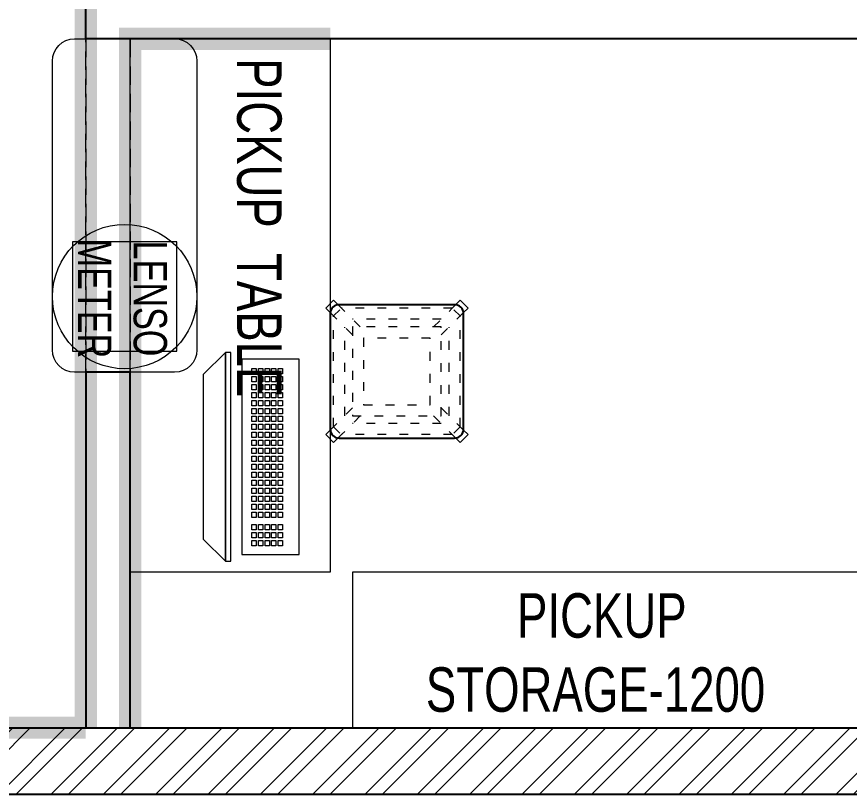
# Model space of a CAD drawing. Header units: feet. Extents: x 4081045 to 4105960, y -5462154 to -5452244.
# Drawn here: x 4099576 to 4101450, y -5460174 to -5458424 of the extents above; entities that cross this region are included whole.
import ezdxf

# ---------------------------------------------------------------- set-up
doc = ezdxf.new("R2010")
doc.units = ezdxf.units.FT
doc.header["$LTSCALE"] = 33
doc.header["$MEASUREMENT"] = 0
doc.linetypes.add('a_p6_plan_L18$0$HIDDEN', pattern=[0.375, 0.25, -0.125])
doc.linetypes.add('ACAD_ISO03W100', pattern=[30, 12, -18])
doc.layers.add('A-WALL', color=1, linetype='Continuous')
for name, color, linetype, lineweight in [('A-WALL HATCH', 251, 'Continuous', 0), ('LENS-CURTAIN', 5, 'a_p6_plan_L18$0$HIDDEN', 9), ('LENS-PARTITION', 21, 'Continuous', 25), ('LENS-TEXT', 31, 'Continuous', 5), ('LENS_DIMENSION', 193, 'Continuous', 0), ('LK-EQPMT', 3, 'Continuous', 18), ('LK-FF&E WALL', 1, 'Continuous', 9), ('LK-FLUTTED FINISH', 20, 'Continuous', 30), ('LK-IT', 3, 'Continuous', 18), ('LK-MIRROR', 133, 'Continuous', 13), ('LK-TILES FINISH', 251, 'Continuous', 5), ('LN-ELEVATION-1', 81, 'Continuous', 25), ('LN-ELEVATION-2', 103, 'Continuous', 20), ('LN-ELEVATION-3', 125, 'Continuous', 18), ('LN-ELEVATION-5', 167, 'Continuous', 5)]:
    doc.layers.add(name, color=color, linetype=linetype, lineweight=lineweight)
doc.styles.add('LK TXT', font='GILC____.TTF', dxfattribs={"height": 100})

# ---------------------------------------------------------------- blocks, each defined once
blk = doc.blocks.new('A$Ca052e964')
at = {"layer": 'A-WALL HATCH'}
h = blk.add_hatch(dxfattribs=at)
h.set_pattern_fill('ANSI32', color=256, scale=222)
h.set_pattern_definition([(45, (-3491259.28105531, 5460705.522201884), (-58.86663953378008, 58.86663953378008), []), (45, (-3491220.03662902, 5460705.522201884), (-58.86663953378008, 58.86663953378008), [])])
h.paths.add_polyline_path([(-150, 4734), (-150, 4414.38029384613), (0, 4414.38029384613), (0, 5102), (-3731, 5102), (-3731, 5378.999999046325), (-4917, 5378.999999046325), (-4917, 5124), (-4528, 5124), (-4528, 4575), (-3731, 4575), (-3731, 4952), (-409, 4952), (-409, 4734)])
h.paths.add_polyline_path([(0, 797.1511573791503), (0, 4414.38029384613), (-150, 4414.38029384613), (-150, 797.1511573791503)])
h.paths.add_polyline_path([(0, 0), (0, 797.1511573791503), (-150, 797.1511573791503), (-150, 150), (-5503.143982887269, 150), (-5503.143982887269, 0)])
h.paths.add_polyline_path([(-5503.143982887269, 0), (-5503.143982887269, 150), (-10984.79248952865, 150), (-10984.79248952865, 0)])
h.paths.add_polyline_path([(-10984.79248952865, 0), (-10984.79248952865, 150), (-20135.00000047684, 150), (-20162.98087978363, 108.5624523162842), (-20236.2881360054, 0)])
h.paths.add_polyline_path([(-15761, 4575), (-15761, 5124), (-15378, 5124), (-15378, 5378.999999046325), (-16604.09559297561, 5378.999999046325), (-17147, 4575)])
h.paths.add_polyline_path([(-11495, 5124), (-11495, 5378.999999046325), (-12150, 5378.999999046325), (-12150, 5124)])
h.paths.add_polyline_path([(-8160, 5124), (-8160, 5378.999999046325), (-8210, 5378.999999046325), (-8806, 5378.999999046325), (-8806, 5124)])
at = {"layer": 'A-WALL'}
blk.add_lwpolyline([(-20135.00000047684, 150), (-150, 150), (-150, 4734), (-409, 4734), (-409, 4952), (-3731, 4952), (-3731, 4575), (-4528, 4575), (-4528, 5124), (-4917, 5124), (-4917, 5378.999999046325), (-3731, 5378.999999046325), (-3731, 5102), (0, 5102), (0, 0), (-20236.2881360054, 0)], dxfattribs=at)
blk = doc.blocks.new('CLENS 600 TYPE 6')
at = {"layer": 'LN-ELEVATION-1', "ltscale": 0.5}
blk.add_lwpolyline([(130, -225), (-130, -225, -0.4142135623730951), (-150, -205), (-150, 55, -0.4142135623730951), (-130, 75), (130, 75, -0.4142135623730951), (150, 55), (150, -205, -0.4142135623730951)], format="xyb", close=True, dxfattribs=at)
at = {"layer": 'LN-ELEVATION-3', "linetype": 'ACAD_ISO03W100', "ltscale": 0.05}
for p, q in [((-82.3223304701969, 25), (-124.6966991401277, 67.374368671095)), ((124.696699141059, 67.3743686703965), (-124.6966991401277, 67.374368671095)), ((82.3223304701969, 25), (124.6966991401277, 67.374368671095)), ((-100, 7.322330470196902), (-142.3743686703965, 49.69669914152472)), ((-142.3743686708621, -199.6966991410591), (-142.3743686708621, 49.69669914105907)), ((99.69669914059341, 42.3743686703965), (-99.69669913966207, 42.374368671095)), ((100, 7.322330470196902), (142.3743686703965, 49.69669914152472)), ((142.3743686708621, -199.6966991410591), (142.3743686708621, 49.69669914105907)), ((-117.3743686703965, -174.6966991408262), (-117.3743686703965, 24.69669914152473)), ((117.3743686703965, -174.6966991408262), (117.3743686703965, 24.69669914152473)), ((-100, -157.3223304701969), (-142.3743686703965, -199.6966991415247)), ((100, -157.3223304701969), (142.3743686703965, -199.6966991415247)), ((-82.3223304701969, -175), (-124.6966991401277, -217.374368671095)), ((82.3223304701969, -175), (124.6966991401277, -217.374368671095)), ((99.69669914059341, -192.3743686703965), (-99.69669913966207, -192.374368671095)), ((124.696699141059, -217.3743686703965), (-124.6966991401277, -217.374368671095))]:
    blk.add_line(p, q, dxfattribs=at)
for points in [[(-132.2008663183078, 74.87853584764525), (-124.696699141059, 67.3743686703965), (-142.3743686708621, 49.69669914105907), (-149.8785358476452, 57.20086631807498)], [(132.2008663183078, 74.87853584764525), (124.696699141059, 67.3743686703965), (142.3743686708621, 49.69669914105907), (149.8785358476452, 57.20086631807498)], [(-132.2008663183078, -224.8785358476453), (-124.696699141059, -217.3743686703965), (-142.3743686708621, -199.6966991410591), (-149.8785358476452, -207.200866318075)], [(132.2008663183078, -224.8785358476453), (124.696699141059, -217.3743686703965), (142.3743686708621, -199.6966991410591), (149.8785358476452, -207.200866318075)]]:
    blk.add_lwpolyline(points, dxfattribs=at)
for points in [[(100, -175), (-100, -175), (-100, 25), (100, 25)], [(75, -150), (-75, -150), (-75, 0), (75, 0)]]:
    blk.add_lwpolyline(points, close=True, dxfattribs=at)
at = {"layer": 'LN-ELEVATION-5', "ltscale": 0.5}
for points in [[(-149.8785358476452, 57.20086631807498), (-160.0520382001995, 67.37436867062934), (-142.3743686708621, 85.05203819996677), (-132.2008663183078, 74.87853584787806)], [(149.8785358476452, 57.20086631807498), (160.0520382001995, 67.37436867062934), (142.3743686708621, 85.05203819996677), (132.2008663183078, 74.87853584787806)], [(-149.8785358476452, -207.200866318075), (-160.0520382001995, -217.3743686706294), (-142.3743686708621, -235.0520381999668), (-132.2008663183078, -224.8785358478781)], [(149.8785358476452, -207.200866318075), (160.0520382001995, -217.3743686706294), (142.3743686708621, -235.0520381999668), (132.2008663183078, -224.8785358478781)]]:
    blk.add_lwpolyline(points, dxfattribs=at)
blk = doc.blocks.new('*U25')
at = {"layer": 'LK-EQPMT', "ltscale": 12}
blk.add_lwpolyline([(5.986879315214991, 4.914598100478997), (-5.986879315214991, 4.914598100478997), (-5.986879315214991, -4.914598100478997), (5.986879315214991, -4.914598100478997)], close=True, dxfattribs=at)
blk = doc.blocks.new('*U26')
at = {"color": 0, "linetype": 'ByBlock', "lineweight": -2}
for p in [(0, 0), (17.96063794564497, 0), (35.92127589128995, 0), (53.88191383693492, 0), (71.8425517825799, 0), (89.80318972822487, 0), (107.7638276738698, 0), (125.7244656195148, 0), (143.6851035651598, 0), (161.6457415108048, 0), (179.6063794564497, 0), (197.5670174020947, 0), (215.5276553477397, 0), (233.4882932933847, 0), (251.4489312390296, 0), (269.4095691846746, 0), (287.3702071303196, 0), (305.3308450759646, 0), (323.2914830216096, 0), (-9e-16, -14.74379430143699), (17.96063794564497, -14.74379430143699), (35.92127589128995, -14.74379430143699), (53.88191383693492, -14.74379430143699), (71.8425517825799, -14.74379430143699), (89.80318972822487, -14.74379430143699), (107.7638276738698, -14.74379430143699), (125.7244656195148, -14.74379430143699), (143.6851035651598, -14.74379430143699), (161.6457415108048, -14.74379430143699), (179.6063794564497, -14.74379430143699), (197.5670174020947, -14.74379430143699), (215.5276553477397, -14.74379430143699), (233.4882932933847, -14.74379430143699), (251.4489312390296, -14.74379430143699), (269.4095691846746, -14.74379430143699), (287.3702071303196, -14.74379430143699), (305.3308450759646, -14.74379430143699), (323.2914830216096, -14.74379430143699), (-1.8e-15, -29.48758860287398), (17.96063794564497, -29.48758860287398), (35.92127589128995, -29.48758860287398), (53.88191383693492, -29.48758860287398), (71.8425517825799, -29.48758860287398), (89.80318972822487, -29.48758860287398), (107.7638276738698, -29.48758860287398), (125.7244656195148, -29.48758860287398), (143.6851035651598, -29.48758860287398), (161.6457415108048, -29.48758860287398), (179.6063794564497, -29.48758860287398), (197.5670174020947, -29.48758860287398), (215.5276553477397, -29.48758860287398), (233.4882932933847, -29.48758860287398), (251.4489312390296, -29.48758860287398), (269.4095691846746, -29.48758860287398), (287.3702071303196, -29.48758860287398), (305.3308450759646, -29.48758860287398), (323.2914830216096, -29.48758860287398), (-2.7e-15, -44.23138290431096), (-3.6e-15, -58.97517720574795), (17.96063794564497, -44.23138290431096), (17.96063794564497, -58.97517720574795), (35.92127589128995, -44.23138290431096), (35.92127589128994, -58.97517720574795), (53.88191383693492, -44.23138290431096), (53.88191383693492, -58.97517720574795), (71.8425517825799, -44.23138290431096), (71.8425517825799, -58.97517720574795), (89.80318972822487, -44.23138290431096), (89.80318972822487, -58.97517720574795), (107.7638276738698, -44.23138290431096), (107.7638276738698, -58.97517720574795), (125.7244656195148, -44.23138290431096), (125.7244656195148, -58.97517720574795), (143.6851035651598, -44.23138290431096), (143.6851035651598, -58.97517720574795), (161.6457415108048, -44.23138290431096), (161.6457415108048, -58.97517720574795), (179.6063794564497, -44.23138290431096), (179.6063794564497, -58.97517720574795), (197.5670174020947, -44.23138290431096), (197.5670174020947, -58.97517720574795), (215.5276553477397, -44.23138290431096), (215.5276553477397, -58.97517720574795), (233.4882932933847, -44.23138290431096), (233.4882932933847, -58.97517720574795), (251.4489312390296, -44.23138290431096), (251.4489312390296, -58.97517720574795), (269.4095691846746, -44.23138290431096), (269.4095691846746, -58.97517720574795), (287.3702071303196, -44.23138290431096), (287.3702071303196, -58.97517720574795), (305.3308450759646, -44.23138290431096), (305.3308450759646, -58.97517720574795), (323.2914830216096, -44.23138290431096), (323.2914830216096, -58.97517720574795)]:
    blk.add_blockref('*U25', p, dxfattribs=at)
blk = doc.blocks.new('*U23')
at = {"layer": 'LK-EQPMT', "ltscale": 12}
blk.add_lwpolyline([(5.986879315214991, 4.914598100478997), (-5.986879315214991, 4.914598100478997), (-5.986879315214991, -4.914598100478997), (5.986879315214991, -4.914598100478997)], close=True, dxfattribs=at)
blk = doc.blocks.new('*U24')
at = {"color": 0, "linetype": 'ByBlock', "lineweight": -2}
for p in [(0, 0), (17.96063794564497, 0), (35.92127589128995, 0), (-9e-16, -14.74379430143699), (17.96063794564497, -14.74379430143699), (35.92127589128995, -14.74379430143699), (-1.8e-15, -29.48758860287398), (17.96063794564497, -29.48758860287398), (35.92127589128995, -29.48758860287398), (-2.7e-15, -44.23138290431096), (-3.6e-15, -58.97517720574795), (17.96063794564497, -44.23138290431096), (17.96063794564497, -58.97517720574795), (35.92127589128995, -44.23138290431096), (35.92127589128994, -58.97517720574795)]:
    blk.add_blockref('*U23', p, dxfattribs=at)
blk = doc.blocks.new('*U18')
at = {"ltscale": 12}
blk.add_lwpolyline([(8.040144996717572, 2.91038e-11), (8.040144996717572, 129.0940371821052), (448.0401449967176, 129.0940371821052), (448.0401449967176, 2.91038e-11)], close=True, dxfattribs=at)
for name, p in [('*U26', (35.16895717114949, 101.6202952143818)), ('*U24', (386.6121428576974, 101.6202952143818))]:
    blk.add_blockref(name, p)
blk = doc.blocks.new('Pickup table PC')
at = {"layer": 'LN-ELEVATION-2', "ltscale": 0.5}
for points in [[(470, 50), (0, 50), (0, 62), (470, 62)], [(420, 0), (50, 0), (0, 50), (470, 50)]]:
    blk.add_lwpolyline(points, close=True, dxfattribs=at)

msp = doc.modelspace()

# ---------------------------------------------------------------- linework, layer by layer
at = {"layer": 'LENS-CURTAIN', "ltscale": 5}
for points in [[(4099831.881579666, -5459223.937235793), (4099731.881579666, -5459223.937235793), (4099731.881579666, -5458473.937235793), (4099831.881579666, -5458473.937235793)], [(4099831.881579666, -5459223.937235793), (4099831.881579666, -5458473.937235793), (4099731.881579666, -5458473.937235793), (4099731.881579666, -5459223.937235793)]]:
    msp.add_lwpolyline(points, close=True, dxfattribs=at)
at = {"layer": 'LENS-PARTITION'}
for points in [[(4101631.881579666, -5458473.937235793), (4099731.881579666, -5458473.93723579), (4099731.881579666, -5458373.937235791), (4101631.881579666, -5458373.937235793)], [(4099831.881579666, -5459223.937235793), (4099731.881579666, -5459223.937235793), (4099731.881579666, -5460023.937235793), (4099831.881579666, -5460023.937235793)]]:
    msp.add_lwpolyline(points, close=True, dxfattribs=at)
at = {"layer": 'LK-EQPMT'}
msp.add_lwpolyline([(4099701.881492643, -5459176.833590922), (4099936.881492643, -5459176.833590922), (4099936.881492643, -5458930.833590923), (4099701.881492643, -5458930.833590923)], close=True, dxfattribs=at)
at = {"layer": 'LK-FF&E WALL'}
msp.add_lwpolyline([(4099706.881497154, -5458473.937235793), (4099931.881488132, -5458473.937235793, -0.4142135623730951), (4099981.881488131, -5458523.937235793), (4099981.881488131, -5459173.937235793, -0.4142135623730951), (4099931.881488132, -5459223.937235793), (4099706.881497154, -5459223.937235793, -0.4142135623730951), (4099656.881497154, -5459173.937235793), (4099656.881497154, -5458523.937235793, -0.4142135623730951)], format="xyb", close=True, dxfattribs=at)
for points in [[(4099831.881579666, -5459673.937231658), (4099831.881579666, -5458473.937235793), (4100281.881579665, -5458473.937235793), (4100281.881579665, -5459673.937231658)], [(4101531.881579665, -5460023.937231658), (4101531.881579665, -5459673.937231658), (4100331.881579665, -5459673.937231658), (4100331.881579665, -5460023.937231658)]]:
    msp.add_lwpolyline(points, close=True, dxfattribs=at)
msp.add_circle((4099819.381492643, -5459053.833590923), 162.4999954886734, dxfattribs=at)
at = {"layer": 'LK-FLUTTED FINISH', "linetype": 'ACAD_ISO03W100', "ltscale": 0.05, "const_width": 50}
msp.add_lwpolyline([(4099731.881579666, -5454927.437236269), (4099731.881579666, -5460023.937235793)], dxfattribs=at)
at = {"layer": 'LK-MIRROR', "linetype": 'ACAD_ISO03W100', "ltscale": 0.05, "const_width": 50}
msp.add_lwpolyline([(4099731.881579666, -5460023.937235793), (4097731.881579667, -5460023.937235793)], dxfattribs=at)
at = {"layer": 'LK-TILES FINISH', "color": 212, "linetype": 'ACAD_ISO03W100', "ltscale": 0.05, "const_width": 50}
msp.add_lwpolyline([(4099831.881579666, -5460023.937235793), (4099831.881579667, -5458473.93723579), (4100281.881579665, -5458473.93723579)], dxfattribs=at)

# ---------------------------------------------------------------- block references
at = {"layer": 'LENS_DIMENSION'}
msp.add_blockref('A$Ca052e964', (4105959.881579665, -5460173.937235793), dxfattribs=at)
at = {"layer": 'LK-FF&E WALL', "xscale": -1, "rotation": 90}
msp.add_blockref('CLENS 600 TYPE 6', (4100356.881579665, -5459222.163098948), dxfattribs=at)
at = {"layer": 'LK-IT', "xscale": -1, "rotation": 270}
msp.add_blockref('Pickup table PC', (4099996.00517468, -5459649.395458399), dxfattribs=at)
at = {"layer": 'LK-IT', "ltscale": 0.5, "xscale": -1, "rotation": 90}
msp.add_blockref('*U18', (4100212.220262442, -5459186.355313403), dxfattribs=at)

# ---------------------------------------------------------------- texts
at = {"layer": 'LENS-TEXT', "color": 0, "linetype": 'Continuous', "ltscale": 3, "attachment_point": 5, "style": 'LK TXT'}
for s, width, gutter_width, insert, char_height, rotation in [('PICKUP  TABLE  ', 783.9636358173434, 0.9999999999999992, (4100121.728293235, -5458898.999847225), 100, 270.00000000000006), ('LENSO\\PMETER', 353.0555573365615, 0.5, (4099814.563991063, -5459058.133678033), 75, 269.9999999999999)]:
    msp.add_mtext_dynamic_manual_height_columns(s, width=width, gutter_width=gutter_width, heights=[0], dxfattribs=dict(at, insert=insert, char_height=char_height, rotation=rotation))
at = {"layer": 'LENS-TEXT', "color": 0, "linetype": 'Continuous', "ltscale": 3, "insert": (4100878.79937881, -5459855.48271908), "char_height": 100, "attachment_point": 5, "style": 'LK TXT'}
msp.add_mtext_dynamic_manual_height_columns(' PICKUP STORAGE-1200', width=1099.486866972408, gutter_width=0.9999999999999992, heights=[0], dxfattribs=at)

doc.saveas('drawing.dxf')
